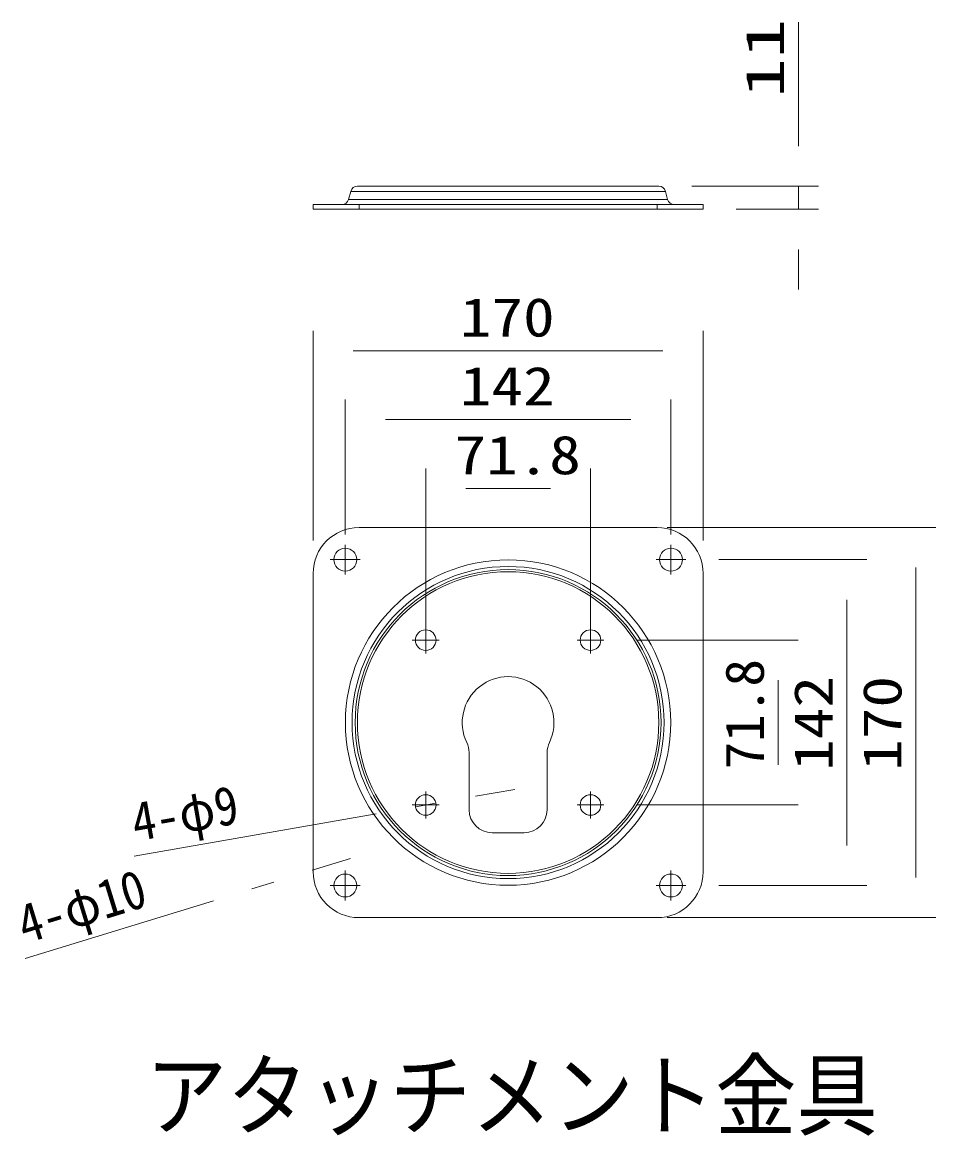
# Model space of a CAD drawing. Units: millimetres on the paper. Extents: x -62 to 64, y -118 to 119.
# Drawn here: x 14.68 to 54.51, y 13.46 to 61.98 of the extents above; entities that cross this region are included whole.
import ezdxf
from ezdxf.enums import TextEntityAlignment as Align

# ---------------------------------------------------------------- set-up
doc = ezdxf.new("R2010")
doc.units = ezdxf.units.MM
doc.linetypes.add('CHAIN2', pattern=[12, 9, -1, 1, -1])
doc.layers.add('0-0_MOJI1', color=7, linetype='Continuous')
doc.layers.add('0-3_GAIKEI', color=4, linetype='Continuous', lineweight=9)
doc.layers.add('0-4_SUNPO', color=7, linetype='Continuous', lineweight=9)
doc.styles.add('ＭＳ ゴシック', font='')
doc.styles.get('ＭＳ ゴシック').set_extended_font_data('MS Gothic')

msp = doc.modelspace()

# ---------------------------------------------------------------- linework, layer by layer
at = {"layer": '0-3_GAIKEI', "color": 7}
for p, q in [((42.433, 54.835), (29.293, 54.835)), ((29.003, 54.612), (28.908, 54.257)), ((42.722, 54.612), (42.818, 54.257)), ((44.363, 54.035), (27.363, 54.035)), ((27.363, 53.835), (27.363, 54.035)), ((44.363, 53.835), (44.363, 54.035)), ((44.363, 53.835), (27.363, 53.835)), ((42.363, 39.965), (29.363, 39.965)), ((27.363, 37.965), (27.363, 24.965)), ((44.363, 24.965), (44.363, 37.965)), ((29.363, 22.965), (42.363, 22.965))]:
    msp.add_line(p, q, dxfattribs=at)
at = {"layer": '0-3_GAIKEI'}
for p, q in [((42.722, 54.612), (29.003, 54.612)), ((42.818, 54.257), (28.908, 54.257)), ((29.363, 53.835), (29.363, 54.035)), ((42.363, 53.835), (42.363, 54.035)), ((34.163, 30.157), (34.163, 27.665)), ((37.563, 27.665), (37.563, 30.157)), ((36.563, 26.665), (35.163, 26.665))]:
    msp.add_line(p, q, dxfattribs=at)
at = {"layer": '0-3_GAIKEI', "linetype": 'CHAIN2'}
for p, q in [((28.763, 39.215), (28.763, 37.915)), ((42.963, 39.215), (42.963, 37.915)), ((29.413, 38.565), (28.113, 38.565)), ((43.613, 38.565), (42.313, 38.565)), ((32.271, 35.642), (32.271, 34.472)), ((39.455, 35.642), (39.455, 34.472)), ((32.856, 35.057), (31.686, 35.057)), ((40.04, 35.057), (38.87, 35.057)), ((32.271, 28.458), (32.271, 27.288)), ((39.455, 28.458), (39.455, 27.288)), ((32.856, 27.873), (31.686, 27.873)), ((40.04, 27.873), (38.87, 27.873)), ((28.763, 25.015), (28.763, 23.715)), ((42.963, 25.015), (42.963, 23.715)), ((29.413, 24.365), (28.113, 24.365)), ((43.613, 24.365), (42.313, 24.365))]:
    msp.add_line(p, q, dxfattribs=at)
at = {"layer": '0-3_GAIKEI'}
for centre, radius in [((28.763, 38.565), 0.5), ((42.963, 38.565), 0.5), ((35.863, 31.465), 7.091), ((35.863, 31.465), 6.801), ((35.863, 31.465), 6.666), ((35.863, 31.465), 6.57), ((32.271, 35.057), 0.45), ((39.455, 35.057), 0.45), ((32.271, 27.873), 0.45), ((39.455, 27.873), 0.45), ((28.763, 24.365), 0.5), ((42.963, 24.365), 0.5)]:
    msp.add_circle(centre, radius, dxfattribs=at)
at = {"layer": '0-3_GAIKEI', "color": 7}
for centre, radius, start, end in [((29.293, 54.535), 0.3, 90, 165), ((42.433, 54.535), 0.3, 15, 90), ((28.618, 54.335), 0.3, 270, 345), ((43.107, 54.335), 0.3, 195, 270), ((29.363, 37.965), 2, 90, 180), ((42.363, 37.965), 2, 0, 90), ((29.363, 24.965), 2, 180, 270), ((42.363, 24.965), 2, 270, 0)]:
    msp.add_arc(centre, radius, start, end, dxfattribs=at)
at = {"layer": '0-3_GAIKEI'}
for centre, radius, start, end in [((35.863, 31.465), 2, 334.1581, 205.8419), ((33.163, 30.157), 1, 0, 25.8419), ((38.563, 30.157), 1, 154.1581, 180), ((35.163, 27.665), 1, 180, 270), ((36.563, 27.665), 1, 270, 0)]:
    msp.add_arc(centre, radius, start, end, dxfattribs=at)
at = {"layer": '0-4_SUNPO'}
for p, q in [((48.517, 56.584), (48.517, 61.98)), ((43.87, 54.834), (49.392, 54.834)), ((48.517, 53.834), (48.517, 54.834)), ((45.8, 53.834), (49.392, 53.834)), ((48.517, 52.084), (48.517, 50.334)), ((27.363, 39.403), (27.363, 48.541)), ((44.363, 39.403), (44.363, 48.541)), ((42.613, 47.666), (29.113, 47.666)), ((28.763, 39.653), (28.763, 45.541)), ((42.963, 39.653), (42.963, 45.541)), ((30.513, 44.666), (41.213, 44.666)), ((32.271, 35.495), (32.271, 42.541)), ((39.455, 35.495), (39.455, 42.541)), ((34.021, 41.666), (37.705, 41.666)), ((42.8, 39.965), (54.506, 39.965)), ((45.05, 38.565), (51.506, 38.565)), ((53.631, 38.215), (53.631, 24.715)), ((50.631, 26.115), (50.631, 36.815)), ((41.477, 35.057), (48.506, 35.057)), ((47.631, 29.623), (47.631, 33.307)), ((34.438, 28.253), (36.162, 28.554)), ((32.714, 27.951), (31.827, 27.795)), ((41.477, 27.873), (48.506, 27.873)), ((19.555, 25.646), (30.104, 27.493)), ((27.321, 25.027), (28.994, 25.542)), ((25.649, 24.512), (24.693, 24.218)), ((45.05, 24.365), (51.506, 24.365)), ((14.814, 21.177), (23.02, 23.703)), ((42.8, 22.965), (54.506, 22.965))]:
    msp.add_line(p, q, dxfattribs=at)

# ---------------------------------------------------------------- texts
at = {"layer": '0-0_MOJI1', "style": 'ＭＳ ゴシック', "width": 0.9}
msp.add_text('アタッチメント金具', height=2.889, dxfattribs=at).set_placement((20.063, 12.91), align=Align.BOTTOM_LEFT)
at = {"layer": '0-4_SUNPO', "style": 'ＭＳ ゴシック'}
for s, height, rotation, width, p in [('11', 1.686, 89.999, 1.5, (48.403, 58.689)), ('71.8', 1.684, 90, 1.05, (47.518, 29.423)), ('142', 1.686, 90, 1.2, (50.518, 29.365)), ('170', 1.686, 90, 1.2, (53.518, 29.365)), ('4-φ9', 1.686, 9.933, 0.9, (19.708, 25.788)), ('4-φ10', 1.686, 17.11, 0.9, (14.947, 21.337))]:
    msp.add_text(s, height=height, rotation=rotation, dxfattribs=dict(at, width=width)).set_placement(p, align=Align.BOTTOM_LEFT)
at = {"layer": '0-4_SUNPO', "style": 'ＭＳ ゴシック', "width": 1.2}
for s, p in [('170', (33.763, 47.779)), ('142', (33.763, 44.779)), ('71.8', (33.529, 41.779))]:
    msp.add_text(s, height=1.686, dxfattribs=at).set_placement(p, align=Align.BOTTOM_LEFT)

doc.saveas('drawing.dxf')
